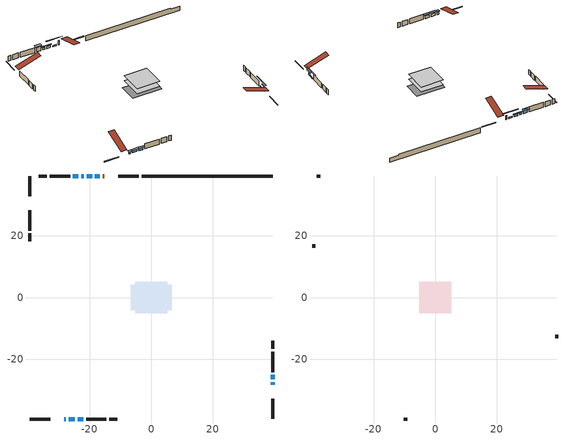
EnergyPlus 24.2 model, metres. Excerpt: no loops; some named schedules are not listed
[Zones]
conditioned space
 floor adiabatic (AdiabaticFloorConstruction): -5.18,-5.18 -5.18,5.18 5.18,5.18 5.18,-5.18 z0.92
 floor foundation (Slab1 construction): -6.56,-4.07 -6.56,4.07 6.56,4.07 6.56,-4.07 z-1.4
 wall outside (RimJoist1 construction): -4.07,39.38 -10.66,39.38 / -39.38,-39.38 -32.79,-39.38 / -39.38,39.38 -39.38,32.79 / 39.38,-39.38 39.38,-32.79 z0.92:1.22
 wall outside (AdiabaticWallConstruction 1): -15.18,39.38 -15.71,39.38 z0.92:2.95
 wall outside (AdiabaticWallConstruction): 39.38,-28.27 39.38,-27.43 z0.92:1.91; -16.64,39.38 -18.27,39.38 / 39.38,-26.5 39.38,-25.08 z0.92:1.45; -19.2,39.38 -20.95,39.38 / -21.88,39.38 -22.72,39.38 z0.92:1.94; -23.65,39.38 -25.4,39.38 z0.92:2.93; -28.27,-39.38 -27.71,-39.38 z0.92:2.12; -26.78,-39.38 -24.8,-39.38 / -23.87,-39.38 -22.07,-39.38 z0.92:2.24
 wall outside (Wall1 construction): -26.33,39.38 -32.9,39.38 / -21.14,-39.38 -14.57,-39.38 / -39.38,28.27 -39.38,21.7 / 39.38,-24.15 39.38,-17.58 z0.92:3.36
 wall outside (Wall2 construction): -33.83,39.38 -36.38,39.38 / -13.64,-39.38 -11.08,-39.38 / -39.38,20.77 -39.38,18.21 / 39.38,-16.65 39.38,-14.09 z0.92:3.36
 wall foundation (FoundationWall1 construction): -3.15,39.38,-1.4 -3.15,39.38,0.92 35.12,39.38,0.92 35.12,39.38,0.54 39.38,39.38,0.54 39.38,39.38,-1.4
 window (WindowConstruction): 39.38,-28.27 39.38,-27.43 z0.92:1.91
 window (WindowConstruction 8): -16.64,39.38 -18.27,39.38 z0.92:1.45
 window (WindowConstruction 1): -19.2,39.38 -20.95,39.38 z0.92:1.93
 window (WindowConstruction 2): -21.88,39.38 -22.72,39.38 z0.92:1.93
 window (WindowConstruction 3): -23.65,39.38 -25.4,39.38 z0.92:2.93
 window (WindowConstruction 6): -28.27,-39.38 -27.71,-39.38 z0.92:2.11
 window (WindowConstruction 4): -26.78,-39.38 -24.8,-39.38 z0.92:2.24
 window (WindowConstruction 5): -23.87,-39.38 -22.07,-39.38 z0.92:2.24
 window (WindowConstruction 7): 39.38,-26.5 39.38,-25.08 z0.92:1.45
 door (Door): -15.18,39.38 -15.71,39.38 z0.92:2.95
 ceiling adiabatic (AdiabaticFloorConstruction): 5.18,-5.18 5.18,5.18 -5.18,5.18 -5.18,-5.18 z0.92
attic - vented
 floor to conditioned space (Floor1 construction Reversed): -5.18,-5.18 -5.18,5.18 5.18,5.18 5.18,-5.18 z3.36
 wall outside (Wall3 construction): -37.31,39.38 -38.45,39.38 / -10.15,-39.38 -9.02,-39.38 / -39.38,17.28 -39.38,16.15 / 39.38,-13.16 39.38,-12.03 z0.92:3.36
 roof outside (Roof1 construction): -14.25,39.38,3.36 -14.25,29.29,6.72 -11.59,29.29,6.72 -11.59,39.38,3.36; -29.2,-39.38,3.36 -29.2,-29.29,6.72 -31.86,-29.29,6.72 -31.86,-39.38,3.36; -39.38,29.2,3.36 -29.29,29.2,6.72 -29.29,31.86,6.72 -39.38,31.86,3.36; 39.38,-29.2,3.36 29.29,-29.2,6.72 29.29,-31.86,6.72 39.38,-31.86,3.36
shading: 39.38,-26.36 39.38,-29.34 39.67,-29.34 39.67,-26.36 z2.98; -21.14,39.38 -13.77,39.38 -13.77,39.67 -21.14,39.67 z4.32; -21.41,39.38 -18.74,39.38 -18.74,39.67 -21.41,39.67 z2.4; -23.18,39.38 -21.42,39.38 -21.42,39.67 -23.18,39.67 z2.4; -25.86,39.38 -23.19,39.38 -23.19,40.59 -25.86,40.59 z3.39; -27.25,-39.38 -28.73,-39.38 -28.73,-40.29 -27.25,-40.29 z2.58; -24.34,-39.38 -27.24,-39.38 -27.24,-40.29 -24.34,-40.29 z2.7; -21.61,-39.38 -24.33,-39.38 -24.33,-40.29 -21.61,-40.29 z2.7; 39.38,-22.21 39.38,-29.37 39.67,-29.37 39.67,-22.21 z4.32
[Building]
Building 1: Terrain=Suburbs
[Site:Location]
Montreal Intl AP_QC: Latitude {deg}=45.47; Longitude {deg}=-73.74; Time Zone {hr}=-5; Elevation {m}=36; Keep Site Location Information=Yes
[Site:GroundTemperature:Shallow]
2.07863, -0.316383, -0.508184, 0.628371, 5.19101, 9.73239, 13.6695, 16.1636, 16.3755, 14.347, 10.5102, 6.10817
[Site:WaterMainsTemperature]
Calculation Method=Schedule; Temperature Schedule=mains temperature schedule
[Material] Roughness=Rough; Thermal Absorptance=0.9
Name | Thickness {m} | Conductivity {W/m-K} | Density {kg/m3} | Specific Heat {J/kg-K} | Solar Absorptance | Visible Absorptance
asphalt or fiberglass shingles | 0.00635 | 0.162714 | 1121.4 | 1465.45 | 0.4 | 0.4
ceiling loosefill ins | 0.338667 | 0.0480833 | 16.02 | 1046.75 | 0.7 | 0.7
ceiling stud and cavity | 0.1397 | 0.0862361 | 65.682 | 1177.47 | 0.7 | 0.7
concrete 4.0 in. | 0.1016 | 1.803125 | 2242.8 | 837.4 | 0.7 | 0.7
concrete 8.0 in. | 0.2032 | 1.803125 | 2242.8 | 837.4 | 0.7 | 0.7
door material | 0.04445 | 0.0451087 | 512.64 | 1214.23 | 0.7 | 0.7
exterior vertical ins | 0.0530839 | 0.029427 | 32.04 | 1214.23 | 0.7 | 0.7
floor covering | 0.0127 | 0.0433444 | 54.468 | 1339.84 | 0.6 | 0.6
floor rigid ins; wall rigid ins | 0.512978 | 0.029427 | 32.04 | 1214.23 | 0.7 | 0.7
floor stud and cavity | 0.1397 | 1.75129 | 37.0049 | 1207.88 | 0.7 | 0.7
furniture material conditioned space 1 | 0.1524 | 0.115458 | 640.8 | 1214.23 | 0.6 | 0.6
gypsum board | 0.0127 | 0.160291 | 801 | 837.4 | 0.6 | 0.6
gypsum board 1 | 0.0127 | 0.160291 | 801 | 837.4 | 0.7 | 0.7
osb sheathing 0.5 in. | 0.0127 | 0.115458 | 512.64 | 1214.23 | 0.7 | 0.7
osb sheathing 0.75 in. | 0.01905 | 0.115458 | 512.64 | 1214.23 | 0.7 | 0.7
osb sheathing 2.0 in. | 0.0508 | 0.115458 | 512.64 | 1214.23 | 0.7 | 0.7
rim joist rigid ins | 0.051816 | 0.029427 | 32.04 | 1214.23 | 0.7 | 0.7
rim joist stud and cavity | 0.0508 | 0.0402607 | 125.044 | 1163.47 | 0.6 | 0.6
wall stud and cavity | 0.1397 | 0.094676 | 139.0536 | 1170.24 | 0.7 | 0.7
wall stud and cavity 1 | 0.1397 | 0.0862374 | 139.0536 | 1170.24 | 0.7 | 0.7
wall stud and cavity 2 | 0.0889 | 6.1454 | 50.32683 | 1063.81 | 0.6 | 0.6
wall stud and cavity 3 | 0.0889 | 0.380278 | 52.3479 | 1209.89 | 0.7 | 0.7
wall stud and cavity 4 | 0.0889 | 0.391764 | 83.0341 | 1211.67 | 0.7 | 0.7
wood siding | 0.0254 | 0.102417 | 544.68 | 1172.36 | 0.4 | 0.4
wood siding 1 | 0.00254 | 0.102417 | 544.68 | 1172.36 | 0.4 | 0.4
wood siding 2; wood siding 3; wood siding 4 | 0.0254 | 0.102417 | 544.68 | 1172.36 | 0.7 | 0.7
[WindowMaterial:SimpleGlazingSystem]
Name | U-Factor {W/m2-K} | Solar Heat Gain Coefficient
WindowMaterial | 1.8357 | 0.37
WindowMaterial 1 | 1.72782 | 0.4
WindowMaterial 2 | 1.831155 | 0.37
WindowMaterial 3 | 1.80731 | 0.39
WindowMaterial 4 | 1.763019 | 0.39
WindowMaterial 5 | 1.683527 | 0.42
WindowMaterial 6 | 3.30914 | 0.61
WindowMaterial 7 | 2.93496 | 0.49
WindowMaterial 8 | 2.98209 | 0.43
[Construction]
AdiabaticFloorConstruction: floor stud and cavity, floor rigid ins, osb sheathing 0.75 in., floor covering
AdiabaticWallConstruction: wood siding 3, wall rigid ins, wall stud and cavity 3, gypsum board
AdiabaticWallConstruction 1: wood siding 4, wall rigid ins, wall stud and cavity 3, gypsum board
Door: door material
Floor1 construction Reversed: gypsum board, ceiling stud and cavity, ceiling loosefill ins
FoundationWall1 construction: concrete 8.0 in., gypsum board 1
furniture construction conditioned space 1: furniture material conditioned space 1
PartitionWallConstruction: gypsum board, wall stud and cavity 4, gypsum board
RimJoist1 construction: wood siding 2, rim joist rigid ins, osb sheathing 2.0 in., rim joist stud and cavity
Roof1 construction: asphalt or fiberglass shingles
Slab1 construction: concrete 4.0 in.
Wall1 construction: wood siding, osb sheathing 0.5 in., wall stud and cavity, gypsum board
Wall2 construction: wood siding, osb sheathing 0.5 in., wall stud and cavity 1, gypsum board
Wall3 construction: wood siding 1, wall stud and cavity 2
WindowConstruction: WindowMaterial
WindowConstruction 1: WindowMaterial 1
WindowConstruction 2: WindowMaterial 2
WindowConstruction 3: WindowMaterial 3
WindowConstruction 4: WindowMaterial 4
WindowConstruction 5: WindowMaterial 5
WindowConstruction 6: WindowMaterial 6
WindowConstruction 7: WindowMaterial 7
WindowConstruction 8: WindowMaterial 8
[Zone] Multiplier=1; Part of Total Floor Area=Yes
Name | Volume {m3}
attic - vented | 58.5881
conditioned space | 526.1
[Space]
Name | Zone | Volume {m3}
attic - vented 1 | attic - vented | 58.5881
conditioned space 1 | conditioned space | 526.1
[ZoneInfiltration:EffectiveLeakageArea]
infil attic - vented 1: Zone or Space=attic - vented 1; Schedule=Always On Discrete; Effective Air Leakage Area {cm2}=4292.4; Stack Coefficient=0.000403437; Wind Coefficient=1.35709e-05
[ZoneMixing]
whole house fan mix: Zone or Space=attic - vented; Schedule=Always On Continuous; Design Flow Rate Calculation Method=Flow/Zone; Design Flow Rate {m3/s}=0; Source Zone or Space=conditioned space
[SurfaceProperty:ExposedFoundationPerimeter]
Slab1: Exposed Perimeter Calculation Method=TotalExposedPerimeter; Total Exposed Perimeter {m}=42.521
[InternalMass] Zone or ZoneList=conditioned space; Space or SpaceList=conditioned space 1
Name | Construction | Surface Area {m2}
furniture mass conditioned space 1 | furniture construction conditioned space 1 | 85.6403
partition wall mass | PartitionWallConstruction | 214.101
[Lights]
interior lighting: Zone or ZoneList or Space or SpaceList=conditioned space 1; Schedule=interior lighting schedule; Design Level Calculation Method=LightingLevel; Lighting Level {W}=343.2; Return Air Fraction=0; Fraction Radiant=0.6; Fraction Visible=0.2; Fraction Replaceable=1
[People]
occupants: Zone or ZoneList or Space or SpaceList=conditioned space 1; Number of People Schedule=occupants schedule; Number of People Calculation Method=People; Number of People=3; Fraction Radiant=0.314171; Sensible Heat Fraction=0.56303; Activity Level Schedule=occupants activity schedule; Carbon Dioxide Generation Rate {m3/s-W}=0; Enable ASHRAE 55 Comfort Warnings=No; Mean Radiant Temperature Calculation Type=EnclosureAveraged
[ElectricEquipment] Zone or ZoneList or Space or SpaceList=conditioned space 1; Design Level Calculation Method=EquipmentLevel
Name | Schedule | Design Level {W} | Fraction Latent | Fraction Radiant | Fraction Lost
clothes dryer | clothes dryer schedule | 140.772 | 0.015 | 0.081 | 0.85
clothes washer | clothes washer schedule | 32.1985 | 0.03 | 0.162 | 0.7
cooking range | cooking range schedule | 215.147 | 0.08 | 0.432 | 0.2
dishwasher | dishwasher schedule | 66.8632 | 0.3 | 0.18 | 0.4
fridge | fridge schedule | 72.9452 | 0 | 0.6 | 0
mech vent bath fan 0 | mech vent bath fan 0 schedule | 50.2 | 0 | 0 | 1
mech vent house fan | mech vent house fan schedule | 0 | 0 | 0 | 1
mech vent house fan cfis | mech vent house fan cfis schedule | 0 | 0 | 0 | 0
mech vent range fan 0 | mech vent range fan 0 schedule | 57 | 0 | 0 | 1
misc plug loads | misc plug loads schedule | 494.7 | 0.045 | 0.513 | 0.1
whole house fan | Always On Discrete | 0 | 0 | 0 | 1
[OtherEquipment] Zone or ZoneList or Space or SpaceList=conditioned space 1; Design Level Calculation Method=EquipmentLevel
Name | Fuel Type | Schedule | Design Level {W} | Fraction Latent | Fraction Radiant | Fraction Lost
clothes dryer 1 | Electricity | clothes dryer schedule | 0 | 0.015 | 0.081 | 0.85
cooking range 1 | Electricity | cooking range schedule | 0 | 0.08 | 0.432 | 0.2
general water use latent | None | general water use schedule | 62.594 | 1 | 0 | 0
general water use sensible | None | general water use schedule | -61.6891 | 0 | 0.6 | 0
mech vent house fan latent load | None | Always On Discrete | 0 | 1 | 0 | 0
mech vent house fan sensible load | None | Always On Discrete | 0 | 0 | 0 | 0
water heater energy adjustment1 | Electricity | Always On Discrete | 0.01 | 0 | 0 | 1
[ZoneInfiltration:DesignFlowRate] Zone or ZoneList or Space or SpaceList=conditioned space 1; Schedule=Always On Discrete; Design Flow Rate Calculation Method=Flow/Zone; Design Flow Rate {m3/s}=0
infil flow; natural vent flow; whole house fan flow
[AvailabilityManager:Scheduled]
central ac airloop Availability Manager: Schedule=Always On Discrete
[Foundation:Kiva]
Foundation Kiva 1: Initial Indoor Air Temperature {C}=18; Wall Height Above Grade {m}=0.919978; Wall Depth Below Slab {m}=0.2032; Custom Block Material Name 1=exterior vertical ins; Custom Block Depth 1 {m}=2.31999; Custom Block X Position 1 {m}=0.2159; Custom Block Z Position 1 {m}=0
[Foundation:Kiva:Settings]
Soil Conductivity {W/m-K}=0.849921; Soil Density {kg/m3}=1842.3; Soil Specific Heat {J/kg-K}=418.7; Ground Solar Absorptivity=0.9; Ground Thermal Absorptivity=0.9; Ground Surface Roughness {m}=0.03; Far-Field Width {m}=40; Deep-Ground Boundary Condition=ZeroFlux; Deep-Ground Depth {m}=40; Minimum Cell Dimension {m}=0.2; Maximum Cell Growth Coefficient=3; Simulation Timestep=Timestep
[Exterior:Lights]
exterior lighting: Schedule=exterior lighting schedule; Design Level {W}=75.6
[EnergyManagementSystem:GlobalVariable]
central_ac_airloop_Fan_RTF
infil_program_Qfan
infil_program_Qinf
natural_vent_program_Qnv
natural_vent_program_Qwhf
[EnergyManagementSystem:Sensor]
Name | Output:Variable or Output:Meter Index Key | Output:Variable or Output:Meter
airflow_gain | infil flow | Infiltration Sensible Heat Gain Energy
airflow_gain_1 | natural vent flow | Infiltration Sensible Heat Gain Energy
airflow_gain_2 | whole house fan flow | Infiltration Sensible Heat Gain Energy
airflow_loss | infil flow | Infiltration Sensible Heat Loss Energy
airflow_loss_1 | natural vent flow | Infiltration Sensible Heat Loss Energy
airflow_loss_2 | whole house fan flow | Infiltration Sensible Heat Loss Energy
clg_load_cond |  | Cooling:EnergyTransfer:Zone:CONDITIONED SPACE
clg_sp_s; clg_sp_s_1 | cooling setpoint | Schedule Value
clothes_dryer_exhaust_0_sch_s | clothes dryer exhaust 0 schedule | Schedule Value
cool_season | cooling season schedule | Schedule Value
htg_load_cond |  | Heating:EnergyTransfer:Zone:CONDITIONED SPACE
htg_sp_s; htg_sp_s_1 | heating setpoint | Schedule Value
ig_ee_conv | clothes dryer | Electric Equipment Convective Heating Energy
ig_ee_conv_2 | cooking range | Electric Equipment Convective Heating Energy
ig_ee_conv_4 | fridge | Electric Equipment Convective Heating Energy
ig_ee_conv_5 | misc plug loads | Electric Equipment Convective Heating Energy
ig_ee_conv_6 | whole house fan | Electric Equipment Convective Heating Energy
ig_ee_rad | clothes dryer | Electric Equipment Radiant Heating Energy
ig_ee_rad_2 | cooking range | Electric Equipment Radiant Heating Energy
ig_ee_rad_4 | fridge | Electric Equipment Radiant Heating Energy
ig_ee_rad_5 | misc plug loads | Electric Equipment Radiant Heating Energy
ig_ee_rad_6 | whole house fan | Electric Equipment Radiant Heating Energy
ig_lgt_conv | interior lighting | Lights Convective Heating Energy
ig_lgt_rad | interior lighting | Lights Radiant Heating Energy
ig_lgt_vis | interior lighting | Lights Visible Radiation Heating Energy
ig_oe_conv | clothes dryer 1 | Other Equipment Convective Heating Energy
ig_oe_conv_1 | cooking range 1 | Other Equipment Convective Heating Energy
ig_oe_conv_2 | general water use latent | Other Equipment Convective Heating Energy
ig_oe_conv_3 | general water use sensible | Other Equipment Convective Heating Energy
ig_oe_conv_4 | water heater energy adjustment1 | Other Equipment Convective Heating Energy
ig_oe_rad | clothes dryer 1 | Other Equipment Radiant Heating Energy
ig_oe_rad_1 | cooking range 1 | Other Equipment Radiant Heating Energy
ig_oe_rad_2 | general water use latent | Other Equipment Radiant Heating Energy
ig_oe_rad_3 | general water use sensible | Other Equipment Radiant Heating Energy
ig_oe_rad_4 | water heater energy adjustment1 | Other Equipment Radiant Heating Energy
ig_ppl_conv | occupants | People Convective Heating Energy
ig_ppl_rad | occupants | People Radiant Heating Energy
im_conv | furniture mass conditioned space 1 | Surface Inside Face Convection Heat Gain Energy
im_conv_1 | partition wall mass | Surface Inside Face Convection Heat Gain Energy
im_ig | furniture mass conditioned space 1 | Surface Inside Face Internal Gains Radiation Heat Gain Energy
im_ig_1 | partition wall mass | Surface Inside Face Internal Gains Radiation Heat Gain Energy
im_lgt | furniture mass conditioned space 1 | Surface Inside Face Lights Radiation Heat Gain Energy
im_lgt_1 | partition wall mass | Surface Inside Face Lights Radiation Heat Gain Energy
im_sol | furniture mass conditioned space 1 | Surface Inside Face Solar Radiation Heat Gain Energy
im_sol_1 | partition wall mass | Surface Inside Face Solar Radiation Heat Gain Energy
im_surf | furniture mass conditioned space 1 | Surface Inside Face Net Surface Thermal Radiation Heat Gain Energy
im_surf_1 | partition wall mass | Surface Inside Face Net Surface Thermal Radiation Heat Gain Energy
mech_vent_bath_fan_0_sch_s | mech vent bath fan 0 schedule | Schedule Value
mech_vent_range_fan_0_sch_s | mech vent range fan 0 schedule | Schedule Value
mv_conv | mech vent bath fan 0 | Electric Equipment Convective Heating Energy
mv_conv_1 | mech vent house fan | Electric Equipment Convective Heating Energy
mv_conv_2 | mech vent house fan cfis | Electric Equipment Convective Heating Energy
mv_conv_3 | mech vent range fan 0 | Electric Equipment Convective Heating Energy
mv_conv_4 | mech vent house fan latent load | Other Equipment Convective Heating Energy
mv_conv_5 | mech vent house fan sensible load | Other Equipment Convective Heating Energy
mv_rad | mech vent bath fan 0 | Electric Equipment Radiant Heating Energy
mv_rad_1 | mech vent house fan | Electric Equipment Radiant Heating Energy
mv_rad_2 | mech vent house fan cfis | Electric Equipment Radiant Heating Energy
mv_rad_3 | mech vent range fan 0 | Electric Equipment Radiant Heating Energy
mv_rad_4 | mech vent house fan latent load | Other Equipment Radiant Heating Energy
mv_rad_5 | mech vent house fan sensible load | Other Equipment Radiant Heating Energy
natural_vent_s | natural vent schedule | Schedule Value
out_pb_s |  | Site Outdoor Air Barometric Pressure
out_wt_s |  | Site Outdoor Air Humidity Ratio
site_vw_s |  | Site Wind Speed
ss_back_out | Window1 | Surface Window Shortwave from Zone Back Out Window Heat Transfer Rate
ss_back_out_1 | Window10 | Surface Window Shortwave from Zone Back Out Window Heat Transfer Rate
ss_back_out_2 | Window2 | Surface Window Shortwave from Zone Back Out Window Heat Transfer Rate
ss_back_out_3 | Window3 | Surface Window Shortwave from Zone Back Out Window Heat Transfer Rate
ss_back_out_4 | Window4 | Surface Window Shortwave from Zone Back Out Window Heat Transfer Rate
ss_back_out_5 | Window5 | Surface Window Shortwave from Zone Back Out Window Heat Transfer Rate
ss_back_out_6 | Window6 | Surface Window Shortwave from Zone Back Out Window Heat Transfer Rate
ss_back_out_7 | Window8 | Surface Window Shortwave from Zone Back Out Window Heat Transfer Rate
ss_back_out_8 | Window9 | Surface Window Shortwave from Zone Back Out Window Heat Transfer Rate
ss_conv | Door1 | Surface Inside Face Convection Heat Gain Energy
ss_conv_1 | Window1 | Surface Inside Face Convection Heat Gain Energy
ss_conv_2 | Window10 | Surface Inside Face Convection Heat Gain Energy
ss_conv_3 | Window2 | Surface Inside Face Convection Heat Gain Energy
ss_conv_4 | Window3 | Surface Inside Face Convection Heat Gain Energy
ss_conv_5 | Window4 | Surface Inside Face Convection Heat Gain Energy
ss_conv_6 | Window5 | Surface Inside Face Convection Heat Gain Energy
ss_conv_7 | Window6 | Surface Inside Face Convection Heat Gain Energy
ss_conv_8 | Window8 | Surface Inside Face Convection Heat Gain Energy
ss_conv_9 | Window9 | Surface Inside Face Convection Heat Gain Energy
ss_ig | Door1 | Surface Inside Face Internal Gains Radiation Heat Gain Energy
ss_ig_1 | Window1 | Surface Inside Face Internal Gains Radiation Heat Gain Energy
ss_ig_2 | Window10 | Surface Inside Face Internal Gains Radiation Heat Gain Energy
ss_ig_3 | Window2 | Surface Inside Face Internal Gains Radiation Heat Gain Energy
ss_ig_4 | Window3 | Surface Inside Face Internal Gains Radiation Heat Gain Energy
ss_ig_5 | Window4 | Surface Inside Face Internal Gains Radiation Heat Gain Energy
ss_ig_6 | Window5 | Surface Inside Face Internal Gains Radiation Heat Gain Energy
ss_ig_7 | Window6 | Surface Inside Face Internal Gains Radiation Heat Gain Energy
ss_ig_8 | Window8 | Surface Inside Face Internal Gains Radiation Heat Gain Energy
ss_ig_9 | Window9 | Surface Inside Face Internal Gains Radiation Heat Gain Energy
ss_lgt | Door1 | Surface Inside Face Lights Radiation Heat Gain Energy
ss_sol | Door1 | Surface Inside Face Solar Radiation Heat Gain Energy
ss_surf | Door1 | Surface Inside Face Net Surface Thermal Radiation Heat Gain Energy
ss_surf_1 | Window1 | Surface Inside Face Net Surface Thermal Radiation Heat Gain Energy
ss_surf_2 | Window10 | Surface Inside Face Net Surface Thermal Radiation Heat Gain Energy
ss_surf_3 | Window2 | Surface Inside Face Net Surface Thermal Radiation Heat Gain Energy
ss_surf_4 | Window3 | Surface Inside Face Net Surface Thermal Radiation Heat Gain Energy
ss_surf_5 | Window4 | Surface Inside Face Net Surface Thermal Radiation Heat Gain Energy
ss_surf_6 | Window5 | Surface Inside Face Net Surface Thermal Radiation Heat Gain Energy
ss_surf_7 | Window6 | Surface Inside Face Net Surface Thermal Radiation Heat Gain Energy
ss_surf_8 | Window8 | Surface Inside Face Net Surface Thermal Radiation Heat Gain Energy
ss_surf_9 | Window9 | Surface Inside Face Net Surface Thermal Radiation Heat Gain Energy
ss_trans_in | Window1 | Surface Window Transmitted Solar Radiation Rate
ss_trans_in_1 | Window10 | Surface Window Transmitted Solar Radiation Rate
ss_trans_in_2 | Window2 | Surface Window Transmitted Solar Radiation Rate
ss_trans_in_3 | Window3 | Surface Window Transmitted Solar Radiation Rate
ss_trans_in_4 | Window4 | Surface Window Transmitted Solar Radiation Rate
ss_trans_in_5 | Window5 | Surface Window Transmitted Solar Radiation Rate
ss_trans_in_6 | Window6 | Surface Window Transmitted Solar Radiation Rate
ss_trans_in_7 | Window8 | Surface Window Transmitted Solar Radiation Rate
ss_trans_in_8 | Window9 | Surface Window Transmitted Solar Radiation Rate
ss_trans_out | Window1 | Surface Inside Face Initial Transmitted Diffuse Transmitted Out Window Solar Radiation Rate
ss_trans_out_1 | Window10 | Surface Inside Face Initial Transmitted Diffuse Transmitted Out Window Solar Radiation Rate
ss_trans_out_2 | Window2 | Surface Inside Face Initial Transmitted Diffuse Transmitted Out Window Solar Radiation Rate
ss_trans_out_3 | Window3 | Surface Inside Face Initial Transmitted Diffuse Transmitted Out Window Solar Radiation Rate
ss_trans_out_4 | Window4 | Surface Inside Face Initial Transmitted Diffuse Transmitted Out Window Solar Radiation Rate
ss_trans_out_5 | Window5 | Surface Inside Face Initial Transmitted Diffuse Transmitted Out Window Solar Radiation Rate
ss_trans_out_6 | Window6 | Surface Inside Face Initial Transmitted Diffuse Transmitted Out Window Solar Radiation Rate
ss_trans_out_7 | Window8 | Surface Inside Face Initial Transmitted Diffuse Transmitted Out Window Solar Radiation Rate
ss_trans_out_8 | Window9 | Surface Inside Face Initial Transmitted Diffuse Transmitted Out Window Solar Radiation Rate
s_conv | Floor1 | Surface Inside Face Convection Heat Gain Energy
s_conv_1 | FoundationWall1 | Surface Inside Face Convection Heat Gain Energy
s_conv_10 | Wall1:180 | Surface Inside Face Convection Heat Gain Energy
s_conv_11 | Wall1:270 | Surface Inside Face Convection Heat Gain Energy
s_conv_12 | Wall1:90 | Surface Inside Face Convection Heat Gain Energy
s_conv_13 | Wall2:0 | Surface Inside Face Convection Heat Gain Energy
s_conv_14 | Wall2:180 | Surface Inside Face Convection Heat Gain Energy
s_conv_15 | Wall2:270 | Surface Inside Face Convection Heat Gain Energy
s_conv_16 | Wall2:90 | Surface Inside Face Convection Heat Gain Energy
s_conv_2 | inferred conditioned ceiling | Surface Inside Face Convection Heat Gain Energy
s_conv_3 | inferred conditioned floor | Surface Inside Face Convection Heat Gain Energy
s_conv_4 | RimJoist1:0 | Surface Inside Face Convection Heat Gain Energy
s_conv_5 | RimJoist1:180 | Surface Inside Face Convection Heat Gain Energy
s_conv_6 | RimJoist1:270 | Surface Inside Face Convection Heat Gain Energy
s_conv_7 | RimJoist1:90 | Surface Inside Face Convection Heat Gain Energy
s_conv_8 | Slab1 | Surface Inside Face Convection Heat Gain Energy
s_conv_9 | Wall1:0 | Surface Inside Face Convection Heat Gain Energy
s_ig | Floor1 | Surface Inside Face Internal Gains Radiation Heat Gain Energy
s_ig_1 | FoundationWall1 | Surface Inside Face Internal Gains Radiation Heat Gain Energy
s_ig_10 | Wall1:180 | Surface Inside Face Internal Gains Radiation Heat Gain Energy
s_ig_11 | Wall1:270 | Surface Inside Face Internal Gains Radiation Heat Gain Energy
s_ig_12 | Wall1:90 | Surface Inside Face Internal Gains Radiation Heat Gain Energy
s_ig_13 | Wall2:0 | Surface Inside Face Internal Gains Radiation Heat Gain Energy
s_ig_14 | Wall2:180 | Surface Inside Face Internal Gains Radiation Heat Gain Energy
s_ig_15 | Wall2:270 | Surface Inside Face Internal Gains Radiation Heat Gain Energy
s_ig_16 | Wall2:90 | Surface Inside Face Internal Gains Radiation Heat Gain Energy
s_ig_2 | inferred conditioned ceiling | Surface Inside Face Internal Gains Radiation Heat Gain Energy
s_ig_3 | inferred conditioned floor | Surface Inside Face Internal Gains Radiation Heat Gain Energy
s_ig_4 | RimJoist1:0 | Surface Inside Face Internal Gains Radiation Heat Gain Energy
s_ig_5 | RimJoist1:180 | Surface Inside Face Internal Gains Radiation Heat Gain Energy
s_ig_6 | RimJoist1:270 | Surface Inside Face Internal Gains Radiation Heat Gain Energy
s_ig_7 | RimJoist1:90 | Surface Inside Face Internal Gains Radiation Heat Gain Energy
s_ig_8 | Slab1 | Surface Inside Face Internal Gains Radiation Heat Gain Energy
s_ig_9 | Wall1:0 | Surface Inside Face Internal Gains Radiation Heat Gain Energy
s_lgt | Floor1 | Surface Inside Face Lights Radiation Heat Gain Energy
s_lgt_1 | FoundationWall1 | Surface Inside Face Lights Radiation Heat Gain Energy
s_lgt_10 | Wall1:180 | Surface Inside Face Lights Radiation Heat Gain Energy
s_lgt_11 | Wall1:270 | Surface Inside Face Lights Radiation Heat Gain Energy
s_lgt_12 | Wall1:90 | Surface Inside Face Lights Radiation Heat Gain Energy
s_lgt_13 | Wall2:0 | Surface Inside Face Lights Radiation Heat Gain Energy
s_lgt_14 | Wall2:180 | Surface Inside Face Lights Radiation Heat Gain Energy
s_lgt_15 | Wall2:270 | Surface Inside Face Lights Radiation Heat Gain Energy
